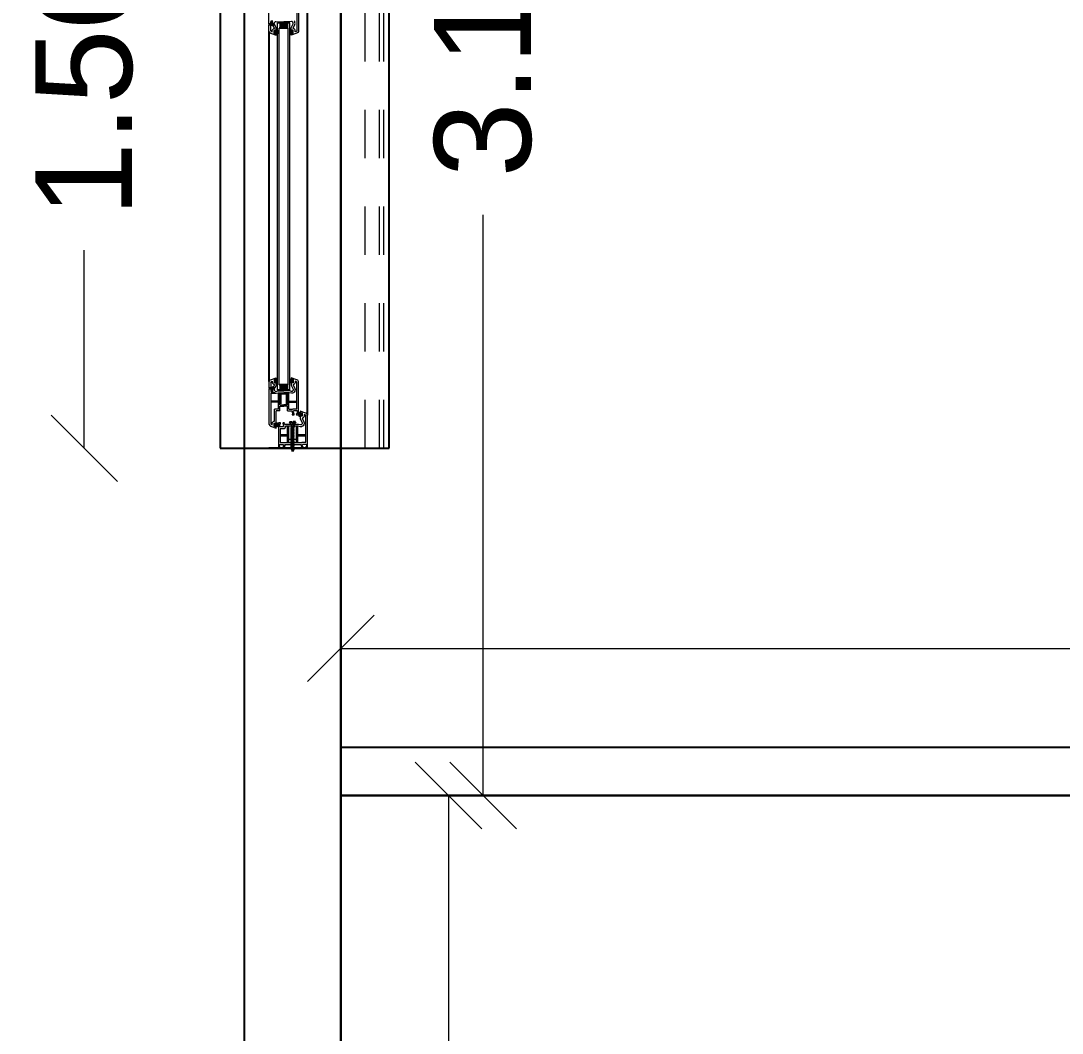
# Model space of a CAD drawing. Header units: metres. Extents: x -355 to 973, y -73 to 238.
# Drawn here: x 684.277 to 686.431, y 98.757 to 100.85 of the extents above; entities that cross this region are included whole.
import ezdxf

# ---------------------------------------------------------------- set-up
doc = ezdxf.new("R2010")
doc.units = ezdxf.units.M
doc.header["$LTSCALE"] = 3
doc.header["$MEASUREMENT"] = 0
for name, pattern in [('202$0$HIDDEN', [0.375, 0.25, -0.125]), ('ACAD_ISO02W100', [15, 12, -3]), ('DASHED2', [0.375, 0.25, -0.125])]:
    doc.linetypes.add(name, pattern=pattern)
for name, color, linetype in [('01B', 10, 'Continuous'), ('4', 4, 'ACAD_ISO02W100'), ('5', 2, 'Continuous')]:
    doc.layers.add(name, color=color, linetype=linetype)
doc.layers.add('05', color=21, linetype='Continuous', lineweight=5)
doc.layers.add('15', color=63, linetype='DASHED2', lineweight=15)
doc.styles.get("Standard").update_dxf_attribs({"font": 'arial.ttf'})
doc.dimstyles.new('ahmad', dxfattribs={"dimtxt": 0.2, "dimasz": 0.1375, "dimexe": 0, "dimexo": 0.0625, "dimgap": 0.09, "dimtad": 0, "dimzin": 0, "dimdsep": 46, "dimtxsty": 'Standard', "dimblk": 'OBLIQUE', "dimcen": 0.09, "dimclrd": 245, "dimclrt": 61, "dimadec": 0, "dimazin": 0, "dimtfac": 1, "dimtofl": 0, "dimtmove": 0, "dimatfit": 3, "dimldrblk": 'OBLIQUE', "dimfxl": 0, "dimfxlon": 1, "dimtolj": 1, "dimtzin": 0, "dimlwd": 13, "dimarcsym": 0})

# ---------------------------------------------------------------- blocks, each defined once
blk = doc.blocks.new('DSSSS')
at = {"layer": '05'}
for p, q in [((152.7604, -221.3864), (152.7604, -221.3872)), ((152.7604, -221.3872), (152.7664, -221.3872)), ((152.7664, -221.3872), (152.7664, -221.3863))]:
    blk.add_line(p, q, dxfattribs=at)
blk.add_lwpolyline([(152.7664, -221.3863), (152.7646, -221.3863), (152.7646, -221.384), (152.7657, -221.384), (152.7654, -221.383), (152.7617, -221.383), (152.7617, -221.3838), (152.7623, -221.3841), (152.763, -221.3847), (152.763, -221.3859), (152.7619, -221.3864), (152.7604, -221.3864)], dxfattribs=at)
blk = doc.blocks.new('ddd')
at = {"layer": '01B'}
for points in [[(1656.3947, 1003.8518), (1656.3838, 1003.8518), (1656.3838, 1003.8703), (1656.3947, 1003.8703)], [(1657.1326, 1003.8703), (1657.1435, 1003.8703), (1657.1435, 1003.8518), (1657.1326, 1003.8518)]]:
    blk.add_hatch(color=143, dxfattribs=at).paths.add_polyline_path(points)
at = {"layer": '01B', "color": 32}
for p, q in [((1657.2637, 1004.0293), (1657.2637, 1004.0793)), ((1657.2637, 1003.7293), (1657.2637, 1004.0293))]:
    blk.add_line(p, q, dxfattribs=at)
at = {"layer": '01B', "color": 143}
for p, q in [((1657.1951, 1003.9104), (1655.8322, 1003.9104)), ((1657.2637, 1003.9104), (1657.2637, 1003.8499)), ((1657.2637, 1003.9104), (1657.2637, 1003.8304)), ((1657.2091, 1003.8855), (1657.2091, 1003.8803)), ((1657.2091, 1003.8855), (1657.2144, 1003.8819)), ((1656.3838, 1003.8736), (1656.3838, 1003.8485)), ((1656.3947, 1003.8703), (1656.3947, 1003.8518)), ((1657.1326, 1003.8703), (1657.1326, 1003.8518)), ((1657.1435, 1003.8736), (1657.1435, 1003.8485)), ((1657.1721, 1003.8676), (1657.151, 1003.8676)), ((1657.151, 1003.8676), (1657.151, 1003.8546)), ((1657.2091, 1003.8803), (1657.2112, 1003.8803)), ((1657.2091, 1003.8732), (1657.2091, 1003.8784)), ((1657.2091, 1003.8784), (1657.2112, 1003.8784)), ((1657.2091, 1003.8732), (1657.2144, 1003.8768)), ((1657.2112, 1003.8803), (1657.2112, 1003.8793)), ((1657.2112, 1003.8784), (1657.2112, 1003.8793)), ((1657.2144, 1003.8819), (1657.2202, 1003.8819)), ((1657.2144, 1003.8768), (1657.2202, 1003.8768)), ((1657.2202, 1003.8819), (1657.2202, 1003.8793)), ((1657.2202, 1003.8819), (1657.2223, 1003.8793)), ((1657.2202, 1003.8768), (1657.2202, 1003.8793)), ((1657.2202, 1003.8768), (1657.2223, 1003.8793)), ((1657.2214, 1003.8819), (1657.2207, 1003.8813)), ((1657.2214, 1003.8768), (1657.2207, 1003.8774)), ((1657.2214, 1003.8819), (1657.2235, 1003.8793)), ((1657.2214, 1003.8768), (1657.2235, 1003.8793)), ((1657.2227, 1003.8819), (1657.2219, 1003.8813)), ((1657.2227, 1003.8768), (1657.2219, 1003.8774)), ((1657.2227, 1003.8819), (1657.2248, 1003.8793)), ((1657.2227, 1003.8768), (1657.2248, 1003.8793)), ((1657.2239, 1003.8819), (1657.2232, 1003.8813)), ((1657.2239, 1003.8768), (1657.2232, 1003.8774)), ((1657.2239, 1003.8819), (1657.226, 1003.8793)), ((1657.2239, 1003.8768), (1657.226, 1003.8793)), ((1657.2251, 1003.8819), (1657.2244, 1003.8813)), ((1657.2251, 1003.8768), (1657.2244, 1003.8774)), ((1657.2251, 1003.8819), (1657.2273, 1003.8793)), ((1657.2251, 1003.8768), (1657.2273, 1003.8793)), ((1657.2264, 1003.8819), (1657.2257, 1003.8813)), ((1657.2264, 1003.8768), (1657.2257, 1003.8774)), ((1657.2264, 1003.8819), (1657.2285, 1003.8793)), ((1657.2264, 1003.8768), (1657.2285, 1003.8793)), ((1657.2276, 1003.8819), (1657.2269, 1003.8813)), ((1657.2276, 1003.8768), (1657.2269, 1003.8774)), ((1657.2276, 1003.8819), (1657.2298, 1003.8793)), ((1657.2276, 1003.8768), (1657.2298, 1003.8793)), ((1657.2289, 1003.8819), (1657.2282, 1003.8813)), ((1657.2289, 1003.8768), (1657.2282, 1003.8774)), ((1657.2289, 1003.8819), (1657.231, 1003.8793)), ((1657.2289, 1003.8768), (1657.231, 1003.8793)), ((1657.2301, 1003.8819), (1657.2294, 1003.8813)), ((1657.2301, 1003.8768), (1657.2294, 1003.8774)), ((1657.2301, 1003.8819), (1657.2323, 1003.8793)), ((1657.2301, 1003.8768), (1657.2323, 1003.8793)), ((1657.2314, 1003.8819), (1657.2306, 1003.8813)), ((1657.2314, 1003.8768), (1657.2306, 1003.8774)), ((1657.2314, 1003.8819), (1657.2335, 1003.8793)), ((1657.2314, 1003.8768), (1657.2335, 1003.8793)), ((1657.2326, 1003.8819), (1657.2319, 1003.8813)), ((1657.2326, 1003.8768), (1657.2319, 1003.8774)), ((1657.2326, 1003.8819), (1657.2347, 1003.8793)), ((1657.2326, 1003.8768), (1657.2347, 1003.8793)), ((1657.2339, 1003.8819), (1657.2331, 1003.8813)), ((1657.2339, 1003.8768), (1657.2331, 1003.8774)), ((1657.2339, 1003.8819), (1657.236, 1003.8793)), ((1657.2339, 1003.8768), (1657.236, 1003.8793)), ((1657.2351, 1003.8819), (1657.2344, 1003.8813)), ((1657.2351, 1003.8768), (1657.2344, 1003.8774)), ((1657.2351, 1003.8819), (1657.2372, 1003.8793)), ((1657.2351, 1003.8768), (1657.2372, 1003.8793)), ((1657.2364, 1003.8819), (1657.2356, 1003.8813)), ((1657.2364, 1003.8768), (1657.2356, 1003.8774)), ((1657.2364, 1003.8819), (1657.2385, 1003.8793)), ((1657.2364, 1003.8768), (1657.2385, 1003.8793)), ((1657.2376, 1003.8819), (1657.2369, 1003.8813)), ((1657.2376, 1003.8768), (1657.2369, 1003.8774)), ((1657.2376, 1003.8819), (1657.2397, 1003.8793)), ((1657.2376, 1003.8768), (1657.2397, 1003.8793)), ((1657.2388, 1003.8819), (1657.2381, 1003.8813)), ((1657.2388, 1003.8768), (1657.2381, 1003.8774)), ((1657.2388, 1003.8819), (1657.241, 1003.8793)), ((1657.2388, 1003.8768), (1657.241, 1003.8793)), ((1657.2401, 1003.8819), (1657.2394, 1003.8813)), ((1657.2401, 1003.8768), (1657.2394, 1003.8774)), ((1657.2401, 1003.8819), (1657.2422, 1003.8793)), ((1657.2401, 1003.8768), (1657.2422, 1003.8793)), ((1657.2413, 1003.8819), (1657.2406, 1003.8813)), ((1657.2413, 1003.8768), (1657.2406, 1003.8774)), ((1657.2413, 1003.8819), (1657.2435, 1003.8793)), ((1657.2413, 1003.8768), (1657.2435, 1003.8793)), ((1657.2426, 1003.8819), (1657.2419, 1003.8813)), ((1657.2426, 1003.8768), (1657.2419, 1003.8774)), ((1657.2426, 1003.8819), (1657.2447, 1003.8793)), ((1657.2426, 1003.8768), (1657.2447, 1003.8793)), ((1657.2438, 1003.8819), (1657.2431, 1003.8813)), ((1657.2438, 1003.8768), (1657.2431, 1003.8774)), ((1657.2438, 1003.8819), (1657.246, 1003.8793)), ((1657.2438, 1003.8768), (1657.246, 1003.8793)), ((1657.2451, 1003.8819), (1657.2443, 1003.8813)), ((1657.2451, 1003.8768), (1657.2443, 1003.8774)), ((1657.2451, 1003.8819), (1657.2472, 1003.8793)), ((1657.2451, 1003.8768), (1657.2472, 1003.8793)), ((1657.2463, 1003.8819), (1657.2456, 1003.8813)), ((1657.2463, 1003.8768), (1657.2456, 1003.8774)), ((1657.2463, 1003.8819), (1657.2484, 1003.8793)), ((1657.2463, 1003.8768), (1657.2484, 1003.8793)), ((1657.2476, 1003.8819), (1657.2468, 1003.8813)), ((1657.2476, 1003.8768), (1657.2468, 1003.8774)), ((1657.2476, 1003.8819), (1657.2497, 1003.8793)), ((1657.2476, 1003.8768), (1657.2497, 1003.8793)), ((1657.2488, 1003.8819), (1657.2481, 1003.8813)), ((1657.2488, 1003.8768), (1657.2481, 1003.8774)), ((1657.2488, 1003.8819), (1657.2509, 1003.8793)), ((1657.2488, 1003.8768), (1657.2509, 1003.8793)), ((1657.2501, 1003.8819), (1657.2493, 1003.8813)), ((1657.2501, 1003.8768), (1657.2493, 1003.8774)), ((1657.2501, 1003.8819), (1657.2522, 1003.8793)), ((1657.2501, 1003.8768), (1657.2522, 1003.8793)), ((1657.2513, 1003.8819), (1657.2506, 1003.8813)), ((1657.2513, 1003.8768), (1657.2506, 1003.8774)), ((1657.2513, 1003.8819), (1657.2534, 1003.8793)), ((1657.2513, 1003.8768), (1657.2534, 1003.8793)), ((1657.2525, 1003.8819), (1657.2518, 1003.8813)), ((1657.2525, 1003.8768), (1657.2518, 1003.8774)), ((1657.2525, 1003.8819), (1657.2547, 1003.8793)), ((1657.2525, 1003.8768), (1657.2547, 1003.8793)), ((1657.2538, 1003.8819), (1657.2531, 1003.8813)), ((1657.2538, 1003.8768), (1657.2531, 1003.8774)), ((1657.2538, 1003.8819), (1657.2559, 1003.8793)), ((1657.2538, 1003.8768), (1657.2559, 1003.8793)), ((1657.255, 1003.8819), (1657.2543, 1003.8813)), ((1657.255, 1003.8768), (1657.2543, 1003.8774)), ((1657.255, 1003.8819), (1657.2572, 1003.8793)), ((1657.255, 1003.8768), (1657.2572, 1003.8793)), ((1657.2563, 1003.8819), (1657.2556, 1003.8813)), ((1657.2563, 1003.8768), (1657.2556, 1003.8774)), ((1657.2563, 1003.8819), (1657.2584, 1003.8793)), ((1657.2563, 1003.8768), (1657.2584, 1003.8793)), ((1657.2575, 1003.8819), (1657.2568, 1003.8813)), ((1657.2575, 1003.8768), (1657.2568, 1003.8774)), ((1657.2575, 1003.8819), (1657.2597, 1003.8793)), ((1657.2575, 1003.8768), (1657.2597, 1003.8793)), ((1657.2588, 1003.8819), (1657.258, 1003.8813)), ((1657.2588, 1003.8768), (1657.258, 1003.8774)), ((1657.2588, 1003.8819), (1657.2609, 1003.8793)), ((1657.2588, 1003.8768), (1657.2609, 1003.8793)), ((1657.26, 1003.8819), (1657.2593, 1003.8813)), ((1657.26, 1003.8768), (1657.2593, 1003.8774)), ((1657.26, 1003.8819), (1657.2622, 1003.8793)), ((1657.26, 1003.8768), (1657.2622, 1003.8793)), ((1657.2613, 1003.8819), (1657.2605, 1003.8813)), ((1657.2613, 1003.8768), (1657.2605, 1003.8774)), ((1657.2613, 1003.8819), (1657.2634, 1003.8793)), ((1657.2613, 1003.8768), (1657.2634, 1003.8793)), ((1657.2625, 1003.8819), (1657.2618, 1003.8813)), ((1657.2625, 1003.8768), (1657.2618, 1003.8774)), ((1657.2625, 1003.8819), (1657.2646, 1003.8793)), ((1657.2625, 1003.8768), (1657.2646, 1003.8793)), ((1657.2638, 1003.8819), (1657.263, 1003.8813)), ((1657.2638, 1003.8768), (1657.263, 1003.8774)), ((1657.2638, 1003.8819), (1657.2659, 1003.8793)), ((1657.2638, 1003.8768), (1657.2659, 1003.8793)), ((1657.265, 1003.8819), (1657.2643, 1003.8813)), ((1657.265, 1003.8768), (1657.2643, 1003.8774)), ((1657.265, 1003.8819), (1657.2671, 1003.8793)), ((1657.265, 1003.8819), (1657.2704, 1003.8793)), ((1657.265, 1003.8768), (1657.2671, 1003.8793)), ((1657.265, 1003.8768), (1657.2704, 1003.8793)), ((1656.3866, 1003.842), (1656.3866, 1003.8379)), ((1656.3882, 1003.8428), (1656.3882, 1003.8385)), ((1657.1392, 1003.8428), (1657.1392, 1003.8385)), ((1657.1407, 1003.842), (1657.1407, 1003.8379)), ((1657.1499, 1003.8427), (1657.1499, 1003.8342)), ((1657.151, 1003.8546), (1657.1718, 1003.8546)), ((1656.3812, 1003.8384), (1656.3812, 1003.8342)), ((1656.3816, 1003.8369), (1656.3814, 1003.8363)), ((1656.3866, 1003.8342), (1656.3866, 1003.8304)), ((1656.3882, 1003.8385), (1656.3871, 1003.8364)), ((1656.3874, 1003.8358), (1656.3882, 1003.8342)), ((1656.3882, 1003.8342), (1656.3882, 1003.8304)), ((1656.3901, 1003.8395), (1656.3885, 1003.8364)), ((1656.3885, 1003.8364), (1656.3896, 1003.8342)), ((1656.4015, 1003.8304), (1657.1259, 1003.8304)), ((1657.1372, 1003.8395), (1657.1388, 1003.8364)), ((1657.1388, 1003.8364), (1657.1377, 1003.8342)), ((1657.1392, 1003.8385), (1657.1403, 1003.8364)), ((1657.14, 1003.8358), (1657.1392, 1003.8342)), ((1657.1392, 1003.8342), (1657.1392, 1003.8304)), ((1657.1407, 1003.8342), (1657.1407, 1003.8304)), ((1657.1458, 1003.8369), (1657.1459, 1003.8363)), ((1657.1462, 1003.8384), (1657.1462, 1003.8342))]:
    blk.add_line(p, q, dxfattribs=at)
at = {"layer": '05', "color": 143}
for p, q in [((1657.1911, 1003.907), (1657.1872, 1003.8953)), ((1657.1924, 1003.9087), (1657.1911, 1003.907)), ((1657.1951, 1003.9104), (1657.1924, 1003.9087)), ((1657.1962, 1003.9066), (1657.195, 1003.9058)), ((1657.2637, 1003.9104), (1657.1951, 1003.9104)), ((1657.2513, 1003.9066), (1657.1962, 1003.9066)), ((1657.2352, 1003.8904), (1657.2352, 1003.9066)), ((1657.2377, 1003.8904), (1657.2377, 1003.9066)), ((1657.2513, 1003.8993), (1657.2513, 1003.9066)), ((1657.2551, 1003.9067), (1657.2557, 1003.9077)), ((1657.2551, 1003.9006), (1657.2551, 1003.9067)), ((1657.2557, 1003.9077), (1657.2563, 1003.9078)), ((1657.2563, 1003.9078), (1657.2606, 1003.9078)), ((1657.2606, 1003.9078), (1657.2617, 1003.9073)), ((1657.2617, 1003.9073), (1657.2617, 1003.9063)), ((1657.2617, 1003.9063), (1657.2623, 1003.9057)), ((1657.2623, 1003.9057), (1657.2637, 1003.9064)), ((1657.2637, 1003.9064), (1657.2637, 1003.9104)), ((1657.166, 1003.8717), (1657.166, 1003.8879)), ((1657.1685, 1003.8717), (1657.1685, 1003.8879)), ((1657.1872, 1003.8953), (1657.1911, 1003.8953)), ((1657.1895, 1003.8966), (1657.1902, 1003.8989)), ((1657.1896, 1003.8962), (1657.1895, 1003.8966)), ((1657.1899, 1003.8958), (1657.1896, 1003.8962)), ((1657.1904, 1003.8957), (1657.1899, 1003.8958)), ((1657.19, 1003.8929), (1657.19, 1003.894)), ((1657.1977, 1003.8929), (1657.19, 1003.8929)), ((1657.1902, 1003.8989), (1657.1905, 1003.8993)), ((1657.1911, 1003.8957), (1657.1904, 1003.8957)), ((1657.1905, 1003.8993), (1657.1908, 1003.8995)), ((1657.1908, 1003.8995), (1657.1965, 1003.8995)), ((1657.1911, 1003.8953), (1657.1911, 1003.8957)), ((1657.1945, 1003.9052), (1657.1939, 1003.9033)), ((1657.1939, 1003.9033), (1657.1973, 1003.9033)), ((1657.195, 1003.9058), (1657.1945, 1003.9052)), ((1657.196, 1003.8958), (1657.1957, 1003.8955)), ((1657.1957, 1003.8955), (1657.1957, 1003.8953)), ((1657.1957, 1003.8953), (1657.1961, 1003.8951)), ((1657.1974, 1003.8964), (1657.196, 1003.8958)), ((1657.1961, 1003.8951), (1657.2025, 1003.8951)), ((1657.1965, 1003.8995), (1657.197, 1003.8993)), ((1657.197, 1003.8993), (1657.1974, 1003.8989)), ((1657.1973, 1003.9033), (1657.1992, 1003.9026)), ((1657.1974, 1003.8989), (1657.1974, 1003.8964)), ((1657.1977, 1003.8939), (1657.1977, 1003.8929)), ((1657.1992, 1003.9026), (1657.2012, 1003.9005)), ((1657.2012, 1003.9005), (1657.2012, 1003.899)), ((1657.2012, 1003.899), (1657.2017, 1003.899)), ((1657.2017, 1003.899), (1657.2093, 1003.9027)), ((1657.2025, 1003.8951), (1657.2106, 1003.899)), ((1657.2093, 1003.9027), (1657.2113, 1003.9031)), ((1657.2106, 1003.899), (1657.2116, 1003.8993)), ((1657.2113, 1003.9031), (1657.2133, 1003.903)), ((1657.2116, 1003.8993), (1657.2126, 1003.8992)), ((1657.2126, 1003.8992), (1657.2135, 1003.8989)), ((1657.2133, 1003.903), (1657.2152, 1003.9024)), ((1657.2135, 1003.8989), (1657.2143, 1003.8983)), ((1657.2143, 1003.8983), (1657.2149, 1003.8976)), ((1657.2154, 1003.8958), (1657.2144, 1003.8914)), ((1657.2144, 1003.8914), (1657.2144, 1003.8833)), ((1657.2149, 1003.8976), (1657.2154, 1003.8969)), ((1657.2152, 1003.9024), (1657.217, 1003.9011)), ((1657.2154, 1003.8969), (1657.2154, 1003.8958)), ((1657.217, 1003.9011), (1657.218, 1003.8999)), ((1657.218, 1003.8999), (1657.2192, 1003.898)), ((1657.2192, 1003.8954), (1657.2182, 1003.891)), ((1657.2182, 1003.891), (1657.2182, 1003.8833)), ((1657.252, 1003.8904), (1657.2182, 1003.8904)), ((1657.252, 1003.8878), (1657.2182, 1003.8878)), ((1657.2192, 1003.898), (1657.2192, 1003.8954)), ((1657.2457, 1003.8878), (1657.2457, 1003.8709)), ((1657.2521, 1003.8982), (1657.2513, 1003.8993)), ((1657.252, 1003.8979), (1657.2521, 1003.8982)), ((1657.252, 1003.8755), (1657.252, 1003.8979)), ((1657.2558, 1003.8997), (1657.2551, 1003.9006)), ((1657.2571, 1003.8991), (1657.2558, 1003.8997)), ((1657.2558, 1003.8967), (1657.2561, 1003.8971)), ((1657.2558, 1003.8755), (1657.2558, 1003.8967)), ((1657.2561, 1003.8971), (1657.2572, 1003.8971)), ((1657.2584, 1003.8999), (1657.2571, 1003.8991)), ((1657.2572, 1003.8971), (1657.2584, 1003.8971)), ((1657.2623, 1003.9014), (1657.2584, 1003.8999)), ((1657.2584, 1003.8971), (1657.2622, 1003.8989)), ((1657.2622, 1003.8989), (1657.2626, 1003.8984)), ((1657.2637, 1003.9013), (1657.2623, 1003.9014)), ((1657.2626, 1003.8984), (1657.2627, 1003.8971)), ((1657.2627, 1003.8971), (1657.2633, 1003.897)), ((1657.2633, 1003.897), (1657.2637, 1003.8972)), ((1657.2637, 1003.8972), (1657.2637, 1003.9013)), ((1657.1827, 1003.8717), (1657.149, 1003.8717)), ((1657.1739, 1003.8691), (1657.149, 1003.8691)), ((1657.1739, 1003.8691), (1657.1739, 1003.861)), ((1657.1866, 1003.8691), (1657.1764, 1003.8691)), ((1657.1764, 1003.8691), (1657.1764, 1003.861)), ((1657.2144, 1003.8632), (1657.2141, 1003.8625)), ((1657.2144, 1003.8833), (1657.2144, 1003.8632)), ((1657.2182, 1003.8833), (1657.2182, 1003.865)), ((1657.2182, 1003.8709), (1657.252, 1003.8709)), ((1657.2182, 1003.8683), (1657.252, 1003.8683)), ((1657.2182, 1003.865), (1657.2186, 1003.865)), ((1657.2186, 1003.865), (1657.221, 1003.8643)), ((1657.221, 1003.8643), (1657.2235, 1003.862)), ((1657.2352, 1003.8537), (1657.2352, 1003.8683)), ((1657.2377, 1003.8537), (1657.2377, 1003.8683)), ((1657.252, 1003.8612), (1657.252, 1003.8755)), ((1657.2558, 1003.864), (1657.2558, 1003.8755)), ((1657.2586, 1003.864), (1657.2558, 1003.864)), ((1657.2593, 1003.8635), (1657.2586, 1003.864)), ((1657.2612, 1003.8623), (1657.2593, 1003.8635)), ((1657.2628, 1003.8638), (1657.2622, 1003.8623)), ((1657.2631, 1003.8638), (1657.2628, 1003.8638)), ((1657.2637, 1003.8637), (1657.2631, 1003.8638)), ((1657.2637, 1003.8599), (1657.2637, 1003.8637)), ((1657.2637, 1003.8637), (1657.2637, 1003.8637)), ((1656.3811, 1003.845), (1656.3821, 1003.8494)), ((1656.3812, 1003.8439), (1656.3811, 1003.845)), ((1656.3817, 1003.8431), (1656.3812, 1003.8439)), ((1656.3822, 1003.8424), (1656.3817, 1003.8431)), ((1656.3821, 1003.8567), (1656.3821, 1003.861)), ((1656.3821, 1003.8494), (1656.3821, 1003.8567)), ((1656.3831, 1003.8418), (1656.3822, 1003.8424)), ((1656.3839, 1003.8416), (1656.3831, 1003.8418)), ((1656.385, 1003.8415), (1656.3839, 1003.8416)), ((1656.386, 1003.8417), (1656.385, 1003.8415)), ((1656.3866, 1003.842), (1656.386, 1003.8417)), ((1656.394, 1003.8456), (1656.3882, 1003.8428)), ((1656.3949, 1003.8418), (1656.3901, 1003.8395)), ((1656.4005, 1003.8456), (1656.394, 1003.8456)), ((1656.3953, 1003.8418), (1656.3949, 1003.8418)), ((1656.3953, 1003.8403), (1656.3953, 1003.8418)), ((1656.3989, 1003.8469), (1656.3989, 1003.8479)), ((1656.3989, 1003.8479), (1656.4065, 1003.8479)), ((1656.3992, 1003.8444), (1656.4005, 1003.845)), ((1656.3992, 1003.8418), (1656.3992, 1003.8444)), ((1656.3996, 1003.8414), (1656.3992, 1003.8418)), ((1656.4, 1003.8412), (1656.3996, 1003.8414)), ((1656.4057, 1003.8412), (1656.4, 1003.8412)), ((1656.4009, 1003.8454), (1656.4005, 1003.8456)), ((1656.4005, 1003.845), (1656.4009, 1003.8452)), ((1656.4009, 1003.8452), (1656.4009, 1003.8454)), ((1656.4093, 1003.8455), (1656.4054, 1003.8455)), ((1656.4054, 1003.8455), (1656.4054, 1003.8451)), ((1656.4054, 1003.8451), (1656.4061, 1003.8451)), ((1656.4055, 1003.8338), (1656.4093, 1003.8455)), ((1656.4061, 1003.8415), (1656.4057, 1003.8412)), ((1656.4061, 1003.8451), (1656.4067, 1003.845)), ((1656.4064, 1003.8419), (1656.4061, 1003.8415)), ((1656.407, 1003.8441), (1656.4064, 1003.8419)), ((1656.4065, 1003.8479), (1656.4065, 1003.8467)), ((1656.4067, 1003.845), (1656.4069, 1003.8445)), ((1656.4069, 1003.8445), (1656.407, 1003.8441)), ((1657.1219, 1003.8338), (1657.118, 1003.8455)), ((1657.118, 1003.8455), (1657.1219, 1003.8455)), ((1657.1204, 1003.8445), (1657.1203, 1003.8441)), ((1657.1203, 1003.8441), (1657.1209, 1003.8419)), ((1657.1206, 1003.845), (1657.1204, 1003.8445)), ((1657.1212, 1003.8451), (1657.1206, 1003.845)), ((1657.1285, 1003.8479), (1657.1208, 1003.8479)), ((1657.1208, 1003.8479), (1657.1208, 1003.8467)), ((1657.1209, 1003.8419), (1657.1212, 1003.8415)), ((1657.1219, 1003.8451), (1657.1212, 1003.8451)), ((1657.1212, 1003.8415), (1657.1216, 1003.8412)), ((1657.1216, 1003.8412), (1657.1273, 1003.8412)), ((1657.1219, 1003.8455), (1657.1219, 1003.8451)), ((1657.1265, 1003.8454), (1657.1269, 1003.8456)), ((1657.1265, 1003.8452), (1657.1265, 1003.8454)), ((1657.1268, 1003.845), (1657.1265, 1003.8452)), ((1657.1282, 1003.8444), (1657.1268, 1003.845)), ((1657.1269, 1003.8456), (1657.1333, 1003.8456)), ((1657.1273, 1003.8412), (1657.1278, 1003.8414)), ((1657.1278, 1003.8414), (1657.1282, 1003.8418)), ((1657.1282, 1003.8418), (1657.1282, 1003.8444)), ((1657.1285, 1003.8469), (1657.1285, 1003.8479)), ((1657.132, 1003.8403), (1657.132, 1003.8418)), ((1657.132, 1003.8418), (1657.1324, 1003.8418)), ((1657.1324, 1003.8418), (1657.1372, 1003.8395)), ((1657.1333, 1003.8456), (1657.1392, 1003.8428)), ((1657.1407, 1003.842), (1657.1413, 1003.8417)), ((1657.1413, 1003.8417), (1657.1424, 1003.8415)), ((1657.1424, 1003.8415), (1657.1434, 1003.8416)), ((1657.1434, 1003.8416), (1657.1443, 1003.8418)), ((1657.1443, 1003.8418), (1657.1451, 1003.8424)), ((1657.1451, 1003.8424), (1657.1457, 1003.8431)), ((1657.1452, 1003.8567), (1657.1452, 1003.861)), ((1657.1452, 1003.8494), (1657.1452, 1003.8567)), ((1657.1462, 1003.845), (1657.1452, 1003.8494)), ((1657.1457, 1003.8431), (1657.1462, 1003.8439)), ((1657.1462, 1003.8439), (1657.1462, 1003.845)), ((1657.149, 1003.8567), (1657.149, 1003.861)), ((1657.149, 1003.8498), (1657.149, 1003.8567)), ((1657.1739, 1003.8529), (1657.149, 1003.8529)), ((1657.1827, 1003.8504), (1657.149, 1003.8504)), ((1657.15, 1003.8453), (1657.149, 1003.8498)), ((1657.1499, 1003.8427), (1657.15, 1003.8453)), ((1657.166, 1003.8504), (1657.166, 1003.8342)), ((1657.1685, 1003.8504), (1657.1685, 1003.8342)), ((1657.1739, 1003.8529), (1657.1739, 1003.861)), ((1657.1764, 1003.8529), (1657.1764, 1003.861)), ((1657.1866, 1003.8529), (1657.1764, 1003.8529)), ((1657.1827, 1003.8504), (1657.1827, 1003.8418)), ((1657.2079, 1003.8418), (1657.1827, 1003.8418)), ((1657.1866, 1003.8529), (1657.1866, 1003.8456)), ((1657.213, 1003.8456), (1657.1866, 1003.8456)), ((1657.2079, 1003.8403), (1657.2079, 1003.8418)), ((1657.2119, 1003.862), (1657.2113, 1003.8624)), ((1657.2113, 1003.8624), (1657.2113, 1003.8596)), ((1657.2113, 1003.8596), (1657.2119, 1003.8591)), ((1657.2117, 1003.8544), (1657.2114, 1003.8541)), ((1657.2114, 1003.8541), (1657.2114, 1003.8499)), ((1657.2114, 1003.8499), (1657.2637, 1003.8499)), ((1657.2114, 1003.8469), (1657.2114, 1003.8483)), ((1657.2114, 1003.8483), (1657.2191, 1003.8483)), ((1657.2126, 1003.8544), (1657.2117, 1003.8544)), ((1657.2117, 1003.8444), (1657.2131, 1003.845)), ((1657.2117, 1003.8418), (1657.2117, 1003.8444)), ((1657.2121, 1003.8414), (1657.2117, 1003.8418)), ((1657.2127, 1003.8614), (1657.2119, 1003.862)), ((1657.2119, 1003.8591), (1657.216, 1003.8598)), ((1657.2126, 1003.8412), (1657.2121, 1003.8414)), ((1657.2129, 1003.8541), (1657.2126, 1003.8544)), ((1657.2183, 1003.8412), (1657.2126, 1003.8412)), ((1657.2135, 1003.8619), (1657.2127, 1003.8614)), ((1657.2129, 1003.8535), (1657.2129, 1003.8541)), ((1657.2131, 1003.8529), (1657.2129, 1003.8535)), ((1657.2134, 1003.8454), (1657.213, 1003.8456)), ((1657.2135, 1003.8527), (1657.2131, 1003.8529)), ((1657.2131, 1003.845), (1657.2134, 1003.8452)), ((1657.2134, 1003.8452), (1657.2134, 1003.8454)), ((1657.2141, 1003.8625), (1657.2135, 1003.8619)), ((1657.219, 1003.8527), (1657.2135, 1003.8527)), ((1657.216, 1003.8598), (1657.2171, 1003.8611)), ((1657.2171, 1003.8611), (1657.2181, 1003.8611)), ((1657.218, 1003.8338), (1657.2219, 1003.8455)), ((1657.2219, 1003.8455), (1657.218, 1003.8455)), ((1657.218, 1003.8455), (1657.218, 1003.8451)), ((1657.218, 1003.8451), (1657.2187, 1003.8451)), ((1657.2181, 1003.8611), (1657.2191, 1003.8609)), ((1657.2186, 1003.8415), (1657.2183, 1003.8412)), ((1657.219, 1003.8419), (1657.2186, 1003.8415)), ((1657.2187, 1003.8451), (1657.2192, 1003.845)), ((1657.2195, 1003.8531), (1657.219, 1003.8527)), ((1657.2196, 1003.8441), (1657.219, 1003.8419)), ((1657.2191, 1003.8609), (1657.2197, 1003.8603)), ((1657.2191, 1003.8483), (1657.2191, 1003.8467)), ((1657.2192, 1003.845), (1657.2195, 1003.8445)), ((1657.2197, 1003.8537), (1657.2195, 1003.8531)), ((1657.2195, 1003.8445), (1657.2196, 1003.8441)), ((1657.2197, 1003.8603), (1657.2197, 1003.8537)), ((1657.2235, 1003.862), (1657.2235, 1003.8537)), ((1657.2235, 1003.8537), (1657.252, 1003.8537)), ((1657.252, 1003.8537), (1657.252, 1003.8612)), ((1657.2558, 1003.8601), (1657.2562, 1003.8609)), ((1657.2558, 1003.8529), (1657.2558, 1003.8601)), ((1657.2563, 1003.8525), (1657.2558, 1003.8529)), ((1657.2562, 1003.8609), (1657.257, 1003.8613)), ((1657.2616, 1003.8525), (1657.2563, 1003.8525)), ((1657.257, 1003.8613), (1657.2582, 1003.8612)), ((1657.2582, 1003.8612), (1657.2589, 1003.8606)), ((1657.2589, 1003.8606), (1657.2596, 1003.8599)), ((1657.2596, 1003.8599), (1657.263, 1003.8594)), ((1657.2622, 1003.8623), (1657.2612, 1003.8623)), ((1657.2624, 1003.8533), (1657.2616, 1003.8525)), ((1657.2631, 1003.8544), (1657.2624, 1003.8543)), ((1657.2624, 1003.8543), (1657.2624, 1003.8533)), ((1657.263, 1003.8594), (1657.2637, 1003.8599)), ((1657.2637, 1003.8541), (1657.2631, 1003.8544)), ((1657.2637, 1003.8499), (1657.2637, 1003.8541)), ((1656.3866, 1003.8304), (1656.3159, 1003.8304)), ((1656.3832, 1003.8378), (1656.3812, 1003.8384)), ((1656.3866, 1003.8342), (1656.3812, 1003.8342)), ((1656.3835, 1003.8356), (1656.3814, 1003.8363)), ((1656.3836, 1003.8362), (1656.3816, 1003.8369)), ((1656.3852, 1003.8376), (1656.3832, 1003.8378)), ((1656.3857, 1003.8354), (1656.3835, 1003.8356)), ((1656.3856, 1003.8361), (1656.3836, 1003.8362)), ((1656.3866, 1003.8379), (1656.3852, 1003.8376)), ((1656.3871, 1003.8364), (1656.3856, 1003.8361)), ((1656.3874, 1003.8358), (1656.3857, 1003.8354)), ((1656.4015, 1003.8304), (1656.3882, 1003.8304)), ((1656.4004, 1003.8342), (1656.3896, 1003.8342)), ((1656.3974, 1003.8382), (1656.3953, 1003.8403)), ((1656.3993, 1003.8374), (1656.3974, 1003.8382)), ((1656.4026, 1003.8374), (1656.3993, 1003.8374)), ((1656.4004, 1003.8342), (1656.4016, 1003.835)), ((1656.4015, 1003.8304), (1656.4042, 1003.8321)), ((1656.4016, 1003.835), (1656.402, 1003.8356)), ((1656.402, 1003.8356), (1656.4026, 1003.8374)), ((1656.4042, 1003.8321), (1656.4055, 1003.8338)), ((1657.1232, 1003.8321), (1657.1219, 1003.8338)), ((1657.1259, 1003.8304), (1657.1232, 1003.8321)), ((1657.1253, 1003.8356), (1657.1247, 1003.8374)), ((1657.1247, 1003.8374), (1657.128, 1003.8374)), ((1657.1258, 1003.835), (1657.1253, 1003.8356)), ((1657.127, 1003.8342), (1657.1258, 1003.835)), ((1657.1259, 1003.8304), (1657.1392, 1003.8304)), ((1657.127, 1003.8342), (1657.1377, 1003.8342)), ((1657.128, 1003.8374), (1657.1299, 1003.8382)), ((1657.1299, 1003.8382), (1657.132, 1003.8403)), ((1657.14, 1003.8358), (1657.1416, 1003.8354)), ((1657.1403, 1003.8364), (1657.1417, 1003.8361)), ((1657.1407, 1003.8379), (1657.1421, 1003.8376)), ((1657.1407, 1003.8342), (1657.1462, 1003.8342)), ((1657.1407, 1003.8304), (1657.214, 1003.8304)), ((1657.1416, 1003.8354), (1657.1438, 1003.8356)), ((1657.1417, 1003.8361), (1657.1437, 1003.8362)), ((1657.1421, 1003.8376), (1657.1441, 1003.8378)), ((1657.1437, 1003.8362), (1657.1458, 1003.8369)), ((1657.1438, 1003.8356), (1657.1459, 1003.8363)), ((1657.1441, 1003.8378), (1657.1462, 1003.8384)), ((1657.1499, 1003.8342), (1657.2129, 1003.8342)), ((1657.2099, 1003.8382), (1657.2079, 1003.8403)), ((1657.2119, 1003.8374), (1657.2099, 1003.8382)), ((1657.2152, 1003.8374), (1657.2119, 1003.8374)), ((1657.2129, 1003.8342), (1657.2141, 1003.835)), ((1657.214, 1003.8304), (1657.2167, 1003.8321)), ((1657.2141, 1003.835), (1657.2146, 1003.8356)), ((1657.2146, 1003.8356), (1657.2152, 1003.8374)), ((1657.2167, 1003.8321), (1657.218, 1003.8338))]:
    blk.add_line(p, q, dxfattribs=at)
at = {"layer": '05', "color": 107}
for p, q in [((1657.1435, 1003.8736), (1656.3838, 1003.8736)), ((1657.1326, 1003.8703), (1656.3947, 1003.8703)), ((1657.1435, 1003.8485), (1656.3838, 1003.8485)), ((1657.1326, 1003.8518), (1656.3947, 1003.8518))]:
    blk.add_line(p, q, dxfattribs=at)
at = {"layer": '05', "color": 143}
for points in [[(1656.3329, 1003.8917), (1656.4015, 1003.8917), (1656.4042, 1003.89), (1656.4055, 1003.8883), (1656.4093, 1003.8766), (1656.4054, 1003.8766), (1656.4054, 1003.877), (1656.4061, 1003.877), (1656.4067, 1003.8771), (1656.4069, 1003.8775), (1656.407, 1003.878), (1656.4064, 1003.8802), (1656.4061, 1003.8806), (1656.4057, 1003.8808), (1656.4, 1003.8808), (1656.3996, 1003.8807), (1656.3992, 1003.8803), (1656.3992, 1003.8777), (1656.4005, 1003.8771), (1656.4009, 1003.8768), (1656.4009, 1003.8766), (1656.4005, 1003.8765), (1656.394, 1003.8765), (1656.386, 1003.8804), (1656.385, 1003.8806), (1656.3839, 1003.8805), (1656.3831, 1003.8802), (1656.3822, 1003.8796), (1656.3817, 1003.879), (1656.3812, 1003.8782), (1656.3811, 1003.8771), (1656.3821, 1003.8727), (1656.3821, 1003.8654), (1656.3821, 1003.861)], [(1656.3452, 1003.8879), (1656.4004, 1003.8879), (1656.4016, 1003.8871), (1656.402, 1003.8865), (1656.4026, 1003.8847), (1656.3993, 1003.8847), (1656.3974, 1003.8839), (1656.3953, 1003.8818), (1656.3953, 1003.8803), (1656.3949, 1003.8803), (1656.3873, 1003.884), (1656.3852, 1003.8845), (1656.3832, 1003.8843), (1656.3814, 1003.8837), (1656.3795, 1003.8825)], [(1657.1944, 1003.8917), (1657.1259, 1003.8917), (1657.1232, 1003.89), (1657.1219, 1003.8883), (1657.118, 1003.8766), (1657.1219, 1003.8766), (1657.1219, 1003.877), (1657.1212, 1003.877), (1657.1206, 1003.8771), (1657.1204, 1003.8775), (1657.1203, 1003.878), (1657.1209, 1003.8802), (1657.1212, 1003.8806), (1657.1216, 1003.8808), (1657.1273, 1003.8808), (1657.1278, 1003.8807), (1657.1282, 1003.8803), (1657.1282, 1003.8777), (1657.1268, 1003.8771), (1657.1265, 1003.8768), (1657.1265, 1003.8766), (1657.1269, 1003.8765), (1657.1333, 1003.8765), (1657.1413, 1003.8804), (1657.1424, 1003.8806), (1657.1434, 1003.8805), (1657.1443, 1003.8802), (1657.1451, 1003.8796), (1657.1457, 1003.879), (1657.1462, 1003.8782), (1657.1462, 1003.8771), (1657.1452, 1003.8727), (1657.1452, 1003.8654), (1657.1452, 1003.861)], [(1657.1827, 1003.8717), (1657.1827, 1003.8792), (1657.1829, 1003.8795), (1657.1821, 1003.8806), (1657.1821, 1003.8879), (1657.127, 1003.8879), (1657.1258, 1003.8871), (1657.1253, 1003.8865), (1657.1247, 1003.8847), (1657.128, 1003.8847), (1657.1299, 1003.8839), (1657.132, 1003.8818), (1657.132, 1003.8803), (1657.1324, 1003.8803), (1657.1401, 1003.884), (1657.1421, 1003.8845), (1657.1441, 1003.8843), (1657.1459, 1003.8837), (1657.1478, 1003.8825), (1657.1488, 1003.8812), (1657.1499, 1003.8794), (1657.15, 1003.8768), (1657.149, 1003.8723), (1657.149, 1003.8654), (1657.149, 1003.861)], [(1657.1866, 1003.8691), (1657.1866, 1003.878), (1657.1869, 1003.8784), (1657.188, 1003.8784), (1657.1892, 1003.8784), (1657.1929, 1003.8802), (1657.1934, 1003.8797), (1657.1935, 1003.8785), (1657.1941, 1003.8783), (1657.1944, 1003.8785), (1657.1944, 1003.8826), (1657.193, 1003.8828), (1657.1892, 1003.8813), (1657.1879, 1003.8805), (1657.1866, 1003.881), (1657.1859, 1003.8819), (1657.1859, 1003.888), (1657.1865, 1003.889), (1657.1871, 1003.8891), (1657.1914, 1003.8891), (1657.1925, 1003.8887), (1657.1925, 1003.8876), (1657.193, 1003.8871), (1657.1944, 1003.8877), (1657.1944, 1003.8917)], [(1657.19, 1003.894), (1657.1924, 1003.894), (1657.1924, 1003.8969), (1657.1909, 1003.8969), (1657.1913, 1003.8982), (1657.1961, 1003.8982), (1657.1961, 1003.8972), (1657.1953, 1003.8969), (1657.1944, 1003.8961), (1657.1944, 1003.8945), (1657.1958, 1003.8939), (1657.1977, 1003.8939)], [(1656.4065, 1003.8467), (1656.4041, 1003.8467), (1656.4041, 1003.8438), (1656.4056, 1003.8438), (1656.4053, 1003.8425), (1656.4004, 1003.8425), (1656.4004, 1003.8435), (1656.4012, 1003.8439), (1656.4021, 1003.8446), (1656.4021, 1003.8462), (1656.4008, 1003.8469), (1656.3989, 1003.8469)], [(1657.1208, 1003.8467), (1657.1232, 1003.8467), (1657.1232, 1003.8438), (1657.1217, 1003.8438), (1657.1221, 1003.8425), (1657.1269, 1003.8425), (1657.1269, 1003.8435), (1657.1261, 1003.8439), (1657.1252, 1003.8446), (1657.1252, 1003.8462), (1657.1266, 1003.8469), (1657.1285, 1003.8469)], [(1657.2191, 1003.8467), (1657.2167, 1003.8467), (1657.2167, 1003.8438), (1657.2182, 1003.8438), (1657.2178, 1003.8425), (1657.213, 1003.8425), (1657.213, 1003.8435), (1657.2138, 1003.8439), (1657.2147, 1003.8446), (1657.2147, 1003.8462), (1657.2133, 1003.8469), (1657.2114, 1003.8469)]]:
    blk.add_lwpolyline(points, dxfattribs=at)
blk.add_lwpolyline([(1657.1898, 1003.8801), (1657.1894, 1003.8799), (1657.1903, 1003.8803)], close=True, dxfattribs=at)
at = {"layer": '15'}
for p, q in [((1657.2637, 1003.9793), (1655.7637, 1003.9793)), ((1655.7637, 1003.7793), (1657.2637, 1003.7793))]:
    blk.add_line(p, q, dxfattribs=at)
at = {"layer": '5', "color": 32}
for p, q in [((1657.2637, 1004.0793), (1655.7637, 1004.0793)), ((1655.7637, 1003.7293), (1657.2637, 1003.7293))]:
    blk.add_line(p, q, dxfattribs=at)
at = {"layer": '5', "color": 5, "linetype": '202$0$HIDDEN', "lineweight": 5, "ltscale": 0.1}
for p, q in [((1657.2637, 1004.0678), (1655.7637, 1004.0678)), ((1657.2637, 1004.059), (1655.7637, 1004.059)), ((1657.2637, 1004.0293), (1655.7637, 1004.0293))]:
    blk.add_line(p, q, dxfattribs=at)
at = {"layer": '01B', "color": 143, "yscale": 1.275494208194687, "zscale": 1.275494208194687}
for p, xscale in [((1461.5538, 1286.2523), 1.275494208194687), ((1851.9735, 1286.2523), -1.275494208194687)]:
    blk.add_blockref('DSSSS', p, dxfattribs=dict(at, xscale=xscale))
blk = doc.blocks.new('_Oblique')
at = {"color": 0, "linetype": 'ByBlock', "lineweight": -2}
blk.add_line((-0.5, -0.5), (0.5, 0.5), dxfattribs=at)
blk = doc.blocks.new('*D467')
at = {"color": 245, "lineweight": 13, "transparency": 16777216}
for p, q in [((684.4086, 101.4664), (684.4086, 101.0564)), ((684.4086, 99.9664), (684.4086, 100.3764))]:
    blk.add_line(p, q, dxfattribs=at)
at = {"layer": 'Defpoints', "color": 0, "transparency": 16777216}
for p in [(684.6893, 101.4664), (684.4086, 99.9664), (684.6893, 99.9664)]:
    blk.add_point(p, dxfattribs=at)
at = {"color": 245, "lineweight": 13, "transparency": 16777216, "xscale": 0.1375, "yscale": 0.1375, "zscale": 0.1375}
for p, rotation in [((684.4086, 101.4664), 90), ((684.4086, 99.9664), 270)]:
    blk.add_blockref('_Oblique', p, dxfattribs=dict(at, rotation=rotation))
at = {"color": 61, "transparency": 16777216, "insert": (684.4086, 100.7164), "char_height": 0.2, "attachment_point": 5, "rotation": 90}
blk.add_mtext('\\A1;1.50', dxfattribs=at)
blk = doc.blocks.new('*D479')
at = {"color": 245, "lineweight": 13, "transparency": 16777216}
for p, q in [((685.1617, 99.2484), (685.1617, 98.0477)), ((685.1617, 96.1484), (685.1617, 97.349))]:
    blk.add_line(p, q, dxfattribs=at)
at = {"layer": 'Defpoints', "color": 0, "transparency": 16777216}
for p in [(684.9393, 99.2484), (684.9393, 96.1484), (685.1617, 96.1484)]:
    blk.add_point(p, dxfattribs=at)
at = {"color": 245, "lineweight": 13, "transparency": 16777216, "xscale": 0.1375, "yscale": 0.1375, "zscale": 0.1375}
for p, rotation in [((685.1617, 99.2484), 90), ((685.1617, 96.1484), 270)]:
    blk.add_blockref('_Oblique', p, dxfattribs=dict(at, rotation=rotation))
at = {"color": 61, "transparency": 16777216, "insert": (685.1617, 97.6984), "char_height": 0.2, "attachment_point": 5, "rotation": 90}
blk.add_mtext('\\A1;3.10', dxfattribs=at)
blk = doc.blocks.new('*D481')
at = {"color": 245, "lineweight": 13, "transparency": 16777216}
for p, q in [((685.2335, 102.3484), (685.2335, 101.1477)), ((685.2335, 99.2484), (685.2335, 100.449))]:
    blk.add_line(p, q, dxfattribs=at)
at = {"layer": 'Defpoints', "color": 0, "transparency": 16777216}
for p in [(684.9393, 102.3484), (684.9393, 99.2484), (685.2335, 99.2484)]:
    blk.add_point(p, dxfattribs=at)
at = {"color": 245, "lineweight": 13, "transparency": 16777216, "xscale": 0.1375, "yscale": 0.1375, "zscale": 0.1375}
for p, rotation in [((685.2335, 102.3484), 90), ((685.2335, 99.2484), 270)]:
    blk.add_blockref('_Oblique', p, dxfattribs=dict(at, rotation=rotation))
at = {"color": 61, "transparency": 16777216, "insert": (685.2335, 100.7984), "char_height": 0.2, "attachment_point": 5, "rotation": 90}
blk.add_mtext('\\A1;3.10', dxfattribs=at)
blk = doc.blocks.new('*D486')
at = {"color": 245, "lineweight": 13, "transparency": 16777216}
for p, q in [((684.9393, 99.5526), (686.6958, 99.5526)), ((689.1578, 99.5526), (687.4013, 99.5526))]:
    blk.add_line(p, q, dxfattribs=at)
at = {"layer": 'Defpoints', "color": 0, "transparency": 16777216}
for p in [(684.9393, 99.5526), (684.9393, 99.3484), (689.1578, 99.3484)]:
    blk.add_point(p, dxfattribs=at)
at = {"color": 245, "lineweight": 13, "transparency": 16777216, "xscale": 0.1375, "yscale": 0.1375, "zscale": 0.1375, "rotation": 180}
blk.add_blockref('_Oblique', (684.9393, 99.5526), dxfattribs=at)
at = {"color": 245, "lineweight": 13, "transparency": 16777216, "xscale": 0.1375, "yscale": 0.1375, "zscale": 0.1375}
blk.add_blockref('_Oblique', (689.1578, 99.5526), dxfattribs=at)
at = {"color": 61, "transparency": 16777216, "insert": (687.0486, 99.5526), "char_height": 0.2, "attachment_point": 5}
blk.add_mtext('\\A1;4.22', dxfattribs=at)

msp = doc.modelspace()

# ---------------------------------------------------------------- linework, layer by layer
for p, q in [((684.7393, 102.5484), (684.7393, 89.6714)), ((684.9393, 93.1484), (684.9393, 102.1484))]:
    msp.add_line(p, q)
at = {"layer": '4', "color": 0}
for p, q in [((684.9393, 102.3484), (684.9393, 99.2484)), ((684.9393, 102.1484), (684.9393, 99.1484)), ((684.9393, 99.3484), (689.0393, 99.3484)), ((684.9393, 99.2484), (689.0393, 99.2484)), ((684.9393, 99.2484), (684.9393, 96.1484)), ((688.0393, 99.2484), (684.9393, 99.2484))]:
    msp.add_line(p, q, dxfattribs=at)

# ---------------------------------------------------------------- block references
at = {"layer": '05', "rotation": 270}
msp.add_blockref('ddd', (-319.04, 1757.2301), dxfattribs=at)

# ---------------------------------------------------------------- dimensions: what is measured, and where the dimension line sits
for base, p1, p2, picture, middle in [((685.2335, 99.2484), (684.9393, 102.3484), (684.9393, 99.2484), '*D481', (685.2335, 100.7984)), ((684.4086, 99.9664), (684.6893, 101.4664), (684.6893, 99.9664), '*D467', (684.4086, 100.7164)), ((685.1617, 96.1484), (684.9393, 99.2484), (684.9393, 96.1484), '*D479', (685.1617, 97.6984))]:
    dim = msp.add_linear_dim(base=base, p1=p1, p2=p2, angle=270, dimstyle='ahmad')
    dim.commit()
    dim.dimension.update_dxf_attribs({"geometry": picture, "text_midpoint": middle})
dim = msp.add_linear_dim(base=(684.9393, 99.5526), p1=(689.1578, 99.3484), p2=(684.9393, 99.3484), dimstyle='ahmad')
dim.commit()
dim.dimension.update_dxf_attribs({"geometry": '*D486', "text_midpoint": (687.0486, 99.5526)})

doc.saveas('drawing.dxf')
